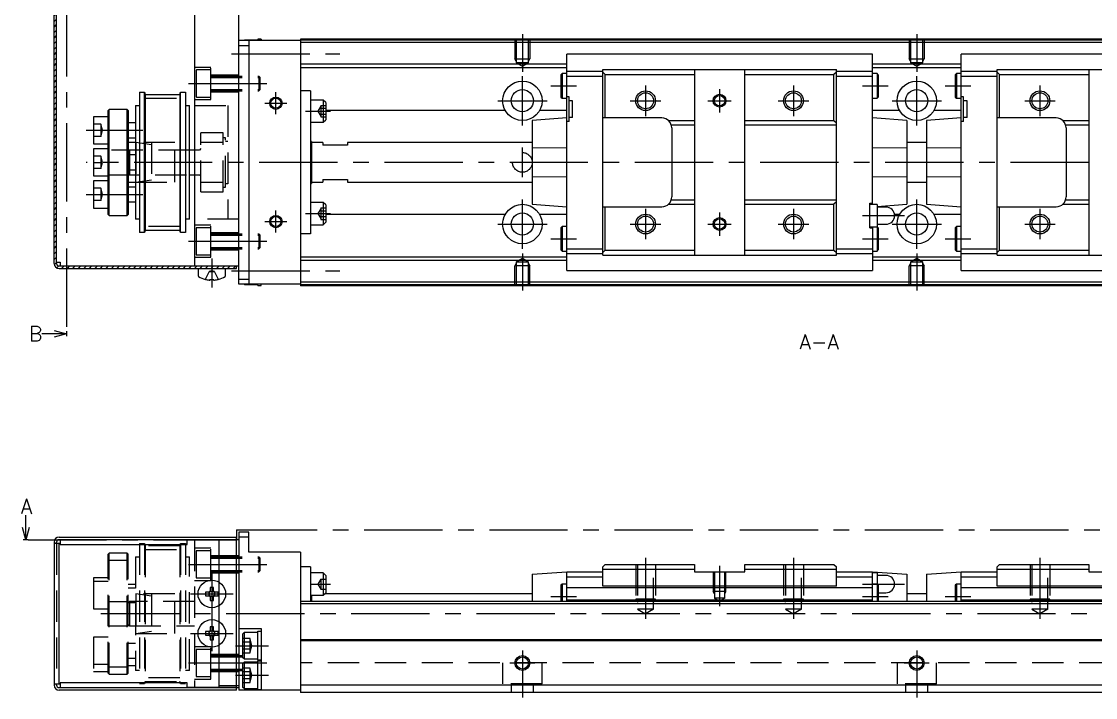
# Model space of a CAD drawing. Extents: x -2 to 518, y -8 to 266.
# Drawn here: x 186.9 to 404.8, y 9 to 146.1 of the extents above; entities that cross this region are included whole.
import ezdxf

# ---------------------------------------------------------------- set-up
doc = ezdxf.new("R2010")
doc.units = 0
doc.header["$LTSCALE"] = 0.5
doc.linetypes.add('CENTER', pattern=[50.8, 31.75, -6.35, 6.35, -6.35])
doc.linetypes.add('DASHED', pattern=[19.05, 12.7, -6.35])
doc.layers.get('0').update_dxf_attribs({"linetype": 'CONTINUOUS'})
for name, color, linetype in [('MSM_CENTER', 1, 'CENTER'), ('MSM_CONTINUOUS', 7, 'CONTINUOUS'), ('MSM_DASHED', 4, 'DASHED'), ('MSM_NARROW', 5, 'CONTINUOUS'), ('MSM_PART_NUMBER', 7, 'CONTINUOUS')]:
    doc.layers.add(name, color=color, linetype=linetype)
doc.styles.get("Standard").update_dxf_attribs({"font": 'txt.shx', "height": 3, "bigfont": 'bigfont.shx'})

# ---------------------------------------------------------------- blocks, each defined once
blk = doc.blocks.new('*X69')
at = {"color": 0}
for p, q in [((193.55, 217.92), (194.64, 219)), ((195.26, 218.5), (195.76, 219)), ((196.38, 218.5), (196.88, 219)), ((197.51, 218.5), (198.01, 219)), ((198.63, 218.5), (199.13, 219)), ((199.75, 218.5), (200.25, 219)), ((200.87, 218.5), (201.37, 219)), ((202, 218.5), (202.5, 219)), ((203.12, 218.5), (203.62, 219)), ((204.24, 218.5), (204.74, 219)), ((205.36, 218.5), (205.86, 219)), ((206.49, 218.5), (206.99, 219)), ((207.61, 218.5), (208.11, 219)), ((208.73, 218.5), (209.23, 219)), ((209.85, 218.5), (210.35, 219)), ((210.98, 218.5), (211.48, 219)), ((212.1, 218.5), (212.6, 219)), ((213.22, 218.5), (213.72, 219)), ((214.34, 218.5), (214.84, 219)), ((215.47, 218.5), (215.97, 219)), ((216.59, 218.5), (217.09, 219)), ((217.71, 218.5), (218.21, 219)), ((218.83, 218.5), (219.33, 219)), ((219.96, 218.5), (220.46, 219)), ((221.08, 218.5), (221.58, 219)), ((222.2, 218.5), (222.7, 219)), ((223.32, 218.5), (223.82, 219)), ((224.45, 218.5), (224.95, 219)), ((225.57, 218.5), (226.07, 219)), ((226.69, 218.5), (227.19, 219)), ((227.81, 218.5), (228.31, 219)), ((228.94, 218.5), (229.05, 218.62)), ((229.05, 218.62), (229.44, 219)), ((230.06, 218.5), (230.55, 219)), ((193.55, 216.79), (194.05, 217.29)), ((193.55, 215.67), (194.05, 216.17)), ((193.55, 214.55), (194.05, 215.05)), ((193.55, 213.43), (194.05, 213.93)), ((193.55, 212.3), (194.05, 212.8)), ((193.55, 211.18), (194.05, 211.68)), ((193.55, 210.06), (194.05, 210.56)), ((193.55, 208.94), (194.05, 209.44)), ((193.55, 207.81), (194.05, 208.31)), ((193.55, 206.69), (194.05, 207.19)), ((193.55, 205.57), (194.05, 206.07)), ((193.55, 204.45), (194.05, 204.95)), ((193.55, 203.32), (194.05, 203.82)), ((193.55, 202.2), (194.05, 202.7)), ((193.55, 201.08), (194.05, 201.58)), ((193.55, 199.96), (194.05, 200.46)), ((193.55, 198.83), (194.05, 199.33)), ((193.55, 197.71), (194.05, 198.21)), ((193.55, 196.59), (194.05, 197.09)), ((193.55, 195.47), (194.05, 195.97)), ((193.55, 194.34), (194.05, 194.84)), ((193.55, 193.22), (194.05, 193.72)), ((193.55, 192.1), (194.05, 192.6)), ((193.55, 190.98), (194.05, 191.48)), ((193.55, 189.85), (194.05, 190.35)), ((193.55, 188.73), (194.05, 189.23)), ((193.55, 187.61), (194.05, 188.11)), ((193.55, 186.49), (194.05, 186.99)), ((193.55, 185.36), (194.05, 185.86)), ((193.55, 184.24), (194.05, 184.74)), ((193.55, 183.12), (194.05, 183.62)), ((193.55, 182), (194.05, 182.5)), ((193.55, 180.87), (194.05, 181.37)), ((193.55, 179.75), (194.05, 180.25)), ((193.55, 178.63), (194.05, 179.13)), ((193.55, 177.51), (194.05, 178.01)), ((193.55, 176.38), (194.05, 176.88)), ((193.55, 175.26), (194.05, 175.76)), ((193.55, 174.14), (194.05, 174.64)), ((193.55, 173.02), (194.05, 173.52)), ((193.55, 171.89), (194.05, 172.39)), ((193.55, 170.77), (194.05, 171.27)), ((193.55, 169.65), (194.05, 170.15)), ((193.55, 168.53), (194.05, 169.03)), ((193.55, 167.4), (194.05, 167.9)), ((193.55, 166.28), (194.05, 166.78)), ((193.55, 165.16), (194.05, 165.66)), ((193.55, 164.03), (194.05, 164.53)), ((193.55, 162.91), (194.05, 163.41)), ((193.55, 161.79), (194.05, 162.29)), ((193.55, 160.67), (194.05, 161.17)), ((193.55, 159.54), (194.05, 160.04)), ((193.55, 158.42), (194.05, 158.92)), ((193.55, 157.3), (194.05, 157.8)), ((193.55, 156.18), (194.05, 156.68)), ((193.55, 155.05), (194.05, 155.55)), ((193.55, 153.93), (194.05, 154.43)), ((193.55, 152.81), (194.05, 153.31)), ((193.55, 151.69), (194.05, 152.19)), ((193.55, 150.56), (194.05, 151.06)), ((193.55, 149.44), (194.05, 149.94)), ((193.55, 148.32), (194.05, 148.82)), ((193.55, 147.2), (194.05, 147.7)), ((193.55, 146.07), (194.05, 146.57)), ((193.55, 144.95), (194.05, 145.45)), ((193.55, 143.83), (194.05, 144.33)), ((193.55, 142.71), (194.05, 143.21)), ((193.55, 141.58), (194.05, 142.08)), ((193.55, 140.46), (194.05, 140.96)), ((193.55, 139.34), (194.05, 139.84)), ((193.55, 138.22), (194.05, 138.72)), ((193.55, 137.09), (194.05, 137.59)), ((193.55, 135.97), (194.05, 136.47)), ((193.55, 134.85), (194.05, 135.35)), ((193.55, 133.73), (194.05, 134.23)), ((193.55, 132.6), (194.05, 133.1)), ((193.55, 131.48), (194.05, 131.98)), ((193.55, 130.36), (194.05, 130.86)), ((193.55, 129.24), (194.05, 129.74)), ((193.55, 128.11), (194.05, 128.61)), ((193.55, 126.99), (194.05, 127.49)), ((193.55, 125.87), (194.05, 126.37)), ((193.55, 124.75), (194.05, 125.25)), ((193.55, 123.62), (194.05, 124.12)), ((193.55, 122.5), (194.05, 123)), ((193.55, 121.38), (194.05, 121.88)), ((193.55, 120.26), (194.05, 120.76)), ((193.55, 119.13), (194.05, 119.63)), ((193.55, 118.01), (194.05, 118.51)), ((193.55, 116.89), (194.05, 117.39)), ((193.55, 115.77), (194.05, 116.27)), ((193.55, 114.64), (194.05, 115.14)), ((193.55, 113.52), (194.05, 114.02)), ((193.55, 112.4), (194.05, 112.9)), ((193.55, 111.28), (194.05, 111.78)), ((193.55, 110.15), (194.05, 110.65)), ((193.55, 109.03), (194.05, 109.53)), ((193.55, 107.91), (194.05, 108.41)), ((193.55, 106.79), (194.05, 107.29)), ((193.55, 105.66), (194.05, 106.16)), ((193.55, 104.54), (194.05, 105.04)), ((193.55, 103.42), (194.05, 103.92)), ((193.55, 102.3), (194.05, 102.8)), ((193.55, 101.17), (194.05, 101.67)), ((193.55, 100.05), (194.05, 100.55)), ((193.55, 98.93), (194.05, 99.43)), ((193.55, 97.81), (194.05, 98.31)), ((193.59, 96.72), (194.05, 97.18)), ((194.1, 96.11), (194.5, 96.5)), ((195.12, 96), (195.62, 96.5)), ((196.24, 96), (196.74, 96.5)), ((197.36, 96), (197.86, 96.5)), ((198.48, 96), (198.98, 96.5)), ((199.61, 96), (200.11, 96.5)), ((200.73, 96), (201.23, 96.5)), ((201.85, 96), (202.35, 96.5)), ((202.97, 96), (203.47, 96.5)), ((204.1, 96), (204.6, 96.5)), ((205.22, 96), (205.72, 96.5)), ((206.34, 96), (206.84, 96.5)), ((207.46, 96), (207.96, 96.5)), ((208.59, 96), (209.09, 96.5)), ((209.71, 96), (210.21, 96.5)), ((210.83, 96), (211.33, 96.5)), ((211.95, 96), (212.45, 96.5)), ((213.08, 96), (213.58, 96.5)), ((214.2, 96), (214.7, 96.5)), ((215.32, 96), (215.82, 96.5)), ((216.44, 96), (216.94, 96.5)), ((217.57, 96), (218.07, 96.5)), ((218.69, 96), (219.19, 96.5)), ((219.81, 96), (220.31, 96.5)), ((220.93, 96), (221.43, 96.5)), ((222.06, 96), (222.56, 96.5)), ((223.18, 96), (223.68, 96.5)), ((224.3, 96), (224.8, 96.5)), ((225.42, 96), (225.55, 96.13)), ((225.55, 96.13), (225.92, 96.5)), ((226.55, 96), (227.05, 96.5)), ((227.67, 96), (228.17, 96.5)), ((228.79, 96), (229.29, 96.5)), ((229.91, 96), (230.41, 96.5))]:
    blk.add_line(p, q, dxfattribs=at)

msp = doc.modelspace()

# ---------------------------------------------------------------- linework, layer by layer
at = {"layer": 'MSM_CENTER'}
for p, q in [((196.05, 227.02), (196.05, 83.26)), ((288.55, 143.5), (288.55, 135.87)), ((368.55, 143.5), (368.55, 135.87)), ((229.55, 139.5), (251.55, 139.5)), ((220.85, 133.5), (236.85, 133.5)), ((288.55, 125), (288.55, 135)), ((294.35, 133), (299.55, 133)), ((313.55, 133.1), (313.55, 126.9)), ((343.55, 133.1), (343.55, 126.9)), ((357.55, 133), (362.75, 133)), ((368.55, 125), (368.55, 135)), ((374.35, 133), (379.55, 133)), ((393.55, 133.1), (393.55, 126.9)), ((238.55, 127.25), (238.55, 131.75)), ((328.55, 132.37), (328.55, 127.64)), ((236.3, 129.5), (240.8, 129.5)), ((283.55, 130), (293.55, 130)), ((310.45, 130), (316.65, 130)), ((326.19, 130), (330.92, 130)), ((340.45, 130), (346.65, 130)), ((363.55, 130), (373.55, 130)), ((390.45, 130), (396.65, 130)), ((244.55, 127.89), (249.65, 127.89)), ((200.05, 124), (211.55, 124)), ((288.55, 114.5), (288.55, 120.5)), ((505.05, 117.5), (200.05, 117.5)), ((200.05, 111), (211.55, 111)), ((288.55, 100), (288.55, 110)), ((368.55, 100), (368.55, 110)), ((238.55, 103.25), (238.55, 107.75)), ((244.55, 107.11), (249.65, 107.11)), ((313.55, 108.1), (313.55, 101.9)), ((328.55, 107.37), (328.55, 102.64)), ((343.55, 108.1), (343.55, 101.9)), ((393.55, 108.1), (393.55, 101.9)), ((236.3, 105.5), (240.8, 105.5)), ((283.55, 105), (293.55, 105)), ((310.45, 105), (316.65, 105)), ((326.19, 105), (330.92, 105)), ((340.45, 105), (346.65, 105)), ((357.55, 106.7), (366.05, 106.7)), ((363.55, 105), (373.55, 105)), ((390.45, 105), (396.65, 105)), ((220.85, 101.5), (236.85, 101.5)), ((294.35, 102), (299.55, 102)), ((357.55, 102), (362.75, 102)), ((374.35, 102), (379.55, 102)), ((288.55, 99.01), (288.55, 91.5)), ((368.55, 99.01), (368.55, 91.5)), ((225.55, 98), (225.55, 92.15)), ((229.55, 95.5), (251.55, 95.5)), ((230.55, 42.5), (230.55, 41.5)), ((231.05, 43), (516.05, 43)), ((188.31, 41), (230.05, 41)), ((313.55, 37.35), (313.55, 24.96)), ((343.55, 37.35), (343.55, 24.96)), ((393.55, 37.35), (393.55, 24.96)), ((220.85, 36), (236.85, 36)), ((328.55, 35.7), (328.55, 27.54)), ((225.55, 34.3), (225.55, 17.7)), ((245.55, 32), (249.65, 32)), ((357.55, 32), (366.05, 32)), ((221.25, 30), (229.85, 30)), ((294.35, 29.5), (299.55, 29.5)), ((357.55, 29.5), (362.75, 29.5)), ((374.35, 29.5), (379.55, 29.5)), ((203.05, 26), (505.05, 26)), ((221.25, 22), (229.85, 22)), ((230.35, 19.5), (237.05, 19.5)), ((288.55, 18.5), (288.55, 9)), ((368.55, 18.5), (368.55, 9)), ((220.85, 16), (236.85, 16)), ((286.02, 16), (291.09, 16)), ((366.02, 16), (371.09, 16)), ((230.35, 13.5), (237.05, 13.5))]:
    msp.add_line(p, q, dxfattribs=at)
at = {"layer": 'MSM_CONTINUOUS'}
for p, q in [((193.55, 97), (193.55, 218)), ((194.05, 97), (194.05, 218)), ((222.05, 218.5), (222.05, 96.5)), ((231.05, 92.8), (231.05, 154.5)), ((243.55, 142.2), (231.05, 142.2)), ((232.16, 142.25), (232.11, 142.2)), ((234.85, 142.25), (232.16, 142.25)), ((232.16, 142.25), (232.16, 142.2)), ((233.05, 142.2), (233.05, 92.8)), ((235.55, 142.45), (234.85, 142.45)), ((234.85, 142.45), (234.85, 142.2)), ((235.55, 142.45), (235.55, 142.2)), ((243.55, 142.5), (243.55, 92.5)), ((493.55, 142.5), (243.55, 142.5)), ((493.55, 142.3), (243.55, 142.3)), ((493.55, 141.8), (243.55, 141.8)), ((231.05, 141.2), (233.05, 141.2)), ((359.55, 139.45), (297.55, 139.45)), ((297.55, 95.55), (297.55, 139.45)), ((359.55, 108.95), (359.55, 139.45)), ((439.55, 139.45), (377.55, 139.45)), ((377.55, 95.55), (377.55, 139.45)), ((297.55, 137.4), (243.55, 137.4)), ((377.55, 137.4), (359.55, 137.4)), ((297.55, 136.7), (243.55, 136.7)), ((296.6, 135.5), (296.35, 135.25)), ((296.35, 135.25), (296.35, 130.75)), ((297.55, 135.5), (296.6, 135.5)), ((296.6, 135.5), (296.6, 130.5)), ((297.55, 136), (304.85, 136)), ((304.85, 136.3), (352.25, 136.3)), ((304.85, 98.7), (304.85, 136.3)), ((305.35, 135.3), (304.85, 135.8)), ((305.35, 135.3), (323.45, 135.3)), ((305.35, 126.5), (305.35, 135.3)), ((323.45, 136.3), (323.45, 98.7)), ((333.65, 98.7), (333.65, 136.3)), ((333.65, 135.3), (351.75, 135.3)), ((352.25, 135.8), (351.75, 135.3)), ((351.75, 126), (351.75, 135.3)), ((352.25, 98.7), (352.25, 136.3)), ((352.25, 136), (359.55, 136)), ((377.55, 136.7), (359.55, 136.7)), ((360.5, 135.5), (359.55, 135.5)), ((360.5, 135.5), (360.5, 130.5)), ((360.75, 135.25), (360.5, 135.5)), ((360.75, 135.25), (360.75, 130.75)), ((376.6, 135.5), (376.35, 135.25)), ((376.35, 135.25), (376.35, 130.75)), ((377.55, 135.5), (376.6, 135.5)), ((376.6, 135.5), (376.6, 130.5)), ((377.55, 136), (384.85, 136)), ((384.85, 136.3), (432.25, 136.3)), ((384.85, 98.7), (384.85, 136.3)), ((385.35, 135.3), (384.85, 135.8)), ((385.35, 135.3), (403.45, 135.3)), ((385.35, 126.5), (385.35, 135.3)), ((403.45, 136.3), (403.45, 98.7)), ((297.55, 135), (304.85, 135)), ((352.25, 135), (359.55, 135)), ((377.55, 135), (384.85, 135)), ((210.88, 131.75), (211.92, 131.75)), ((210.88, 131.75), (210.88, 103.25)), ((211.92, 131.75), (212.05, 131.25)), ((211.92, 103.25), (211.92, 131.75)), ((212.05, 131.25), (212.05, 103.75)), ((219.05, 131.23), (212.05, 131.23)), ((219.05, 131.25), (219.19, 131.75)), ((219.05, 131.25), (219.05, 103.75)), ((219.19, 131.75), (220.22, 131.75)), ((219.19, 103.25), (219.19, 131.75)), ((220.22, 131.75), (220.22, 103.25)), ((245.55, 132), (243.55, 132)), ((245.55, 132), (245.55, 103)), ((296.35, 130.75), (296.6, 130.5)), ((298.05, 130.8), (297.55, 130.8)), ((298.05, 125.8), (298.05, 130.8)), ((360.5, 130.5), (360.75, 130.75)), ((376.35, 130.75), (376.6, 130.5)), ((378.05, 130.8), (377.55, 130.8)), ((378.05, 125.8), (378.05, 130.8)), ((210.05, 129), (210.88, 129)), ((210.05, 129), (210.05, 106)), ((220.22, 129), (221.05, 129)), ((221.05, 106), (221.05, 129)), ((248.15, 130.14), (245.55, 130.14)), ((248.15, 130.14), (248.15, 125.64)), ((248.65, 129.64), (248.15, 130.14)), ((248.65, 129.64), (248.65, 126.14)), ((296.6, 130.5), (297.55, 130.5)), ((298.75, 130), (298.05, 130)), ((298.75, 126.6), (298.75, 130)), ((359.55, 130.5), (360.5, 130.5)), ((376.6, 130.5), (377.55, 130.5)), ((378.75, 130), (378.05, 130)), ((378.75, 126.6), (378.75, 130)), ((204.55, 126.75), (201.55, 126.75)), ((201.55, 126.75), (201.55, 121.25)), ((204.75, 128.25), (204.55, 128.05)), ((204.55, 106.95), (204.55, 128.05)), ((208.35, 128.25), (204.75, 128.25)), ((204.75, 106.75), (204.75, 128.25)), ((208.55, 128.05), (208.35, 128.25)), ((208.35, 106.75), (208.35, 128.25)), ((208.55, 128.05), (208.55, 106.95)), ((285.07, 128.04), (248.65, 128.04)), ((297.55, 126.5), (290.55, 126)), ((297.55, 128.04), (292.04, 128.04)), ((298.75, 126.6), (298.05, 126.6)), ((316.85, 126.5), (304.85, 126.5)), ((365.07, 128.04), (359.55, 128.04)), ((366.55, 126), (359.55, 126.5)), ((377.55, 126.5), (370.55, 126)), ((377.55, 128.04), (372.04, 128.04)), ((378.75, 126.6), (378.05, 126.6)), ((396.85, 126.5), (384.85, 126.5)), ((210.05, 125.5), (208.55, 125.5)), ((245.55, 125.64), (248.15, 125.64)), ((248.15, 125.64), (248.65, 126.14)), ((290.55, 126), (290.55, 109)), ((298.05, 125.8), (297.55, 125.8)), ((318.18, 126), (323.45, 126)), ((318.76, 125.1), (323.45, 125.1)), ((318.85, 124.5), (318.85, 110.5)), ((333.65, 126), (351.75, 126)), ((333.65, 125.1), (352.25, 125.1)), ((351.75, 126), (352.25, 125.5)), ((366.55, 126), (366.55, 109)), ((370.55, 126), (370.55, 109)), ((378.05, 125.8), (377.55, 125.8)), ((398.18, 126), (403.45, 126)), ((398.76, 125.1), (403.45, 125.1)), ((398.85, 124.5), (398.85, 110.5)), ((208.55, 122.5), (210.05, 122.5)), ((201.55, 121.25), (204.55, 121.25)), ((204.55, 120.25), (201.55, 120.25)), ((201.55, 120.25), (201.55, 114.75)), ((210.05, 121.5), (208.55, 121.5)), ((222.05, 120), (221.05, 120)), ((245.75, 121.75), (245.55, 121.75)), ((245.75, 121.75), (245.75, 113.25)), ((248.05, 121.5), (245.75, 121.5)), ((248.05, 121.5), (248.05, 121)), ((253.05, 121), (248.05, 121)), ((253.05, 121.5), (253.05, 121)), ((290.55, 121.5), (253.05, 121.5)), ((297.55, 120.46), (290.55, 120.37)), ((366.55, 120.37), (359.55, 120.46)), ((370.55, 121.5), (366.55, 121.5)), ((377.55, 120.46), (370.55, 120.37)), ((201.55, 114.75), (204.55, 114.75)), ((204.55, 113.75), (201.55, 113.75)), ((201.55, 113.75), (201.55, 108.25)), ((208.55, 113.5), (210.05, 113.5)), ((221.05, 115), (222.05, 115)), ((245.75, 113.5), (248.05, 113.5)), ((248.05, 114), (253.05, 114)), ((248.05, 114), (248.05, 113.5)), ((253.05, 114), (253.05, 113.5)), ((253.05, 113.5), (290.55, 113.5)), ((290.55, 114.63), (297.55, 114.54)), ((359.55, 114.54), (366.55, 114.63)), ((366.55, 113.5), (370.55, 113.5)), ((370.55, 114.63), (377.55, 114.54)), ((210.05, 112.5), (208.55, 112.5)), ((245.55, 113.25), (245.75, 113.25)), ((208.55, 109.5), (210.05, 109.5)), ((248.15, 109.36), (245.55, 109.36)), ((248.15, 109.36), (248.15, 104.86)), ((248.65, 108.86), (248.15, 109.36)), ((290.55, 109), (297.55, 108.5)), ((318.18, 109), (323.45, 109)), ((318.76, 109.9), (323.45, 109.9)), ((333.65, 109.9), (352.25, 109.9)), ((333.65, 109), (351.75, 109)), ((352.25, 109.5), (351.75, 109)), ((351.75, 99.7), (351.75, 109)), ((359.05, 109.2), (359.55, 109.2)), ((359.05, 104.2), (359.05, 109.2)), ((360.55, 108.95), (359.05, 108.95)), ((360.55, 108.57), (366.55, 109)), ((360.55, 108.95), (360.55, 104.45)), ((370.55, 109), (377.55, 108.5)), ((398.18, 109), (403.45, 109)), ((398.76, 109.9), (403.45, 109.9)), ((201.55, 108.25), (204.55, 108.25)), ((204.55, 106.95), (204.75, 106.75)), ((208.35, 106.75), (208.55, 106.95)), ((248.65, 108.86), (248.65, 105.36)), ((285.07, 106.96), (248.65, 106.96)), ((297.55, 106.96), (292.04, 106.96)), ((304.85, 108.5), (316.85, 108.5)), ((305.35, 99.7), (305.35, 108.5)), ((362.3, 108.45), (360.55, 108.45)), ((365.07, 106.96), (364.03, 106.96)), ((377.55, 106.96), (372.04, 106.96)), ((384.85, 108.5), (396.85, 108.5)), ((385.35, 99.7), (385.35, 108.5)), ((204.75, 106.75), (208.35, 106.75)), ((210.88, 106), (210.05, 106)), ((221.05, 106), (220.22, 106)), ((245.55, 104.86), (248.15, 104.86)), ((248.15, 104.86), (248.65, 105.36)), ((360.55, 104.95), (362.3, 104.95)), ((211.92, 103.25), (210.88, 103.25)), ((212.05, 103.75), (211.92, 103.25)), ((212.05, 103.77), (219.05, 103.77)), ((219.19, 103.25), (219.05, 103.75)), ((220.22, 103.25), (219.19, 103.25)), ((245.55, 103), (243.55, 103)), ((296.6, 104.5), (296.35, 104.25)), ((296.35, 104.25), (296.35, 99.75)), ((296.6, 104.5), (296.6, 99.5)), ((297.55, 104.5), (296.6, 104.5)), ((359.05, 104.45), (360.55, 104.45)), ((359.05, 104.2), (359.55, 104.2)), ((359.55, 104.45), (359.55, 95.55)), ((360.5, 104.45), (360.5, 99.5)), ((360.75, 104.25), (360.55, 104.45)), ((360.75, 104.25), (360.75, 99.75)), ((376.6, 104.5), (376.35, 104.25)), ((376.35, 104.25), (376.35, 99.75)), ((376.6, 104.5), (376.6, 99.5)), ((377.55, 104.5), (376.6, 104.5)), ((297.55, 98.3), (243.55, 98.3)), ((296.35, 99.75), (296.6, 99.5)), ((296.6, 99.5), (297.55, 99.5)), ((297.55, 100), (304.85, 100)), ((297.55, 99), (304.85, 99)), ((304.85, 99.2), (305.35, 99.7)), ((304.85, 98.7), (352.25, 98.7)), ((305.35, 99.7), (323.45, 99.7)), ((333.65, 99.7), (351.75, 99.7)), ((351.75, 99.7), (352.25, 99.2)), ((352.25, 100), (359.55, 100)), ((352.25, 99), (359.55, 99)), ((359.55, 99.5), (360.5, 99.5)), ((377.55, 98.3), (359.55, 98.3)), ((360.5, 99.5), (360.75, 99.75)), ((376.35, 99.75), (376.6, 99.5)), ((376.6, 99.5), (377.55, 99.5)), ((377.55, 100), (384.85, 100)), ((377.55, 99), (384.85, 99)), ((384.85, 99.2), (385.35, 99.7)), ((384.85, 98.7), (432.25, 98.7)), ((385.35, 99.7), (403.45, 99.7)), ((194.05, 97.25), (194.8, 97.25)), ((194.55, 96.5), (231.05, 96.5)), ((194.55, 96), (230.55, 96)), ((194.8, 97.25), (194.8, 96.5)), ((222.75, 96), (222.75, 94.6)), ((228.35, 94.6), (228.35, 96)), ((230.55, 96), (230.55, 96.5)), ((297.55, 97.6), (243.55, 97.6)), ((377.55, 97.6), (359.55, 97.6)), ((225.18, 93.65), (225.18, 93.79)), ((225.92, 93.65), (225.92, 93.79)), ((231.05, 93.8), (233.05, 93.8)), ((297.55, 95.55), (359.55, 95.55)), ((377.55, 95.55), (439.55, 95.55)), ((224.99, 93.65), (225.18, 93.65)), ((225.92, 93.65), (226.12, 93.65)), ((243.55, 92.8), (231.05, 92.8)), ((232.11, 92.8), (232.16, 92.75)), ((232.16, 92.8), (232.16, 92.75)), ((232.16, 92.75), (234.85, 92.75)), ((234.85, 92.55), (234.85, 92.8)), ((234.85, 92.55), (235.55, 92.55)), ((235.55, 92.55), (235.55, 92.8)), ((493.55, 93.2), (243.55, 93.2)), ((493.55, 92.7), (243.55, 92.7)), ((493.55, 92.5), (243.55, 92.5)), ((193.55, 83.43), (196.05, 82.76)), ((196.05, 83.26), (196.05, 82.26)), ((196.05, 82.76), (191.05, 82.76)), ((196.05, 82.76), (193.55, 82.09)), ((187.81, 41), (187.81, 46)), ((187.81, 41), (187.14, 43.5)), ((188.48, 43.5), (187.81, 41)), ((194.55, 41.5), (230.55, 41.5)), ((230.55, 43), (231.05, 43)), ((230.55, 43), (230.55, 42.5)), ((230.55, 41.5), (230.55, 41)), ((230.55, 41), (230.55, 41.5)), ((231.05, 42.5), (231.05, 10.5)), ((233.05, 42.5), (231.05, 42.5)), ((233.05, 41.5), (231.05, 41.5)), ((233.05, 38.5), (233.05, 42.5)), ((188.31, 41), (187.31, 41)), ((193.55, 40.5), (193.55, 11.5)), ((194.8, 40.25), (193.55, 40.25)), ((194.05, 40.25), (194.05, 40.5)), ((231.05, 41), (194.55, 41)), ((194.55, 11.75), (194.55, 40.25)), ((194.8, 41), (194.8, 40)), ((220.55, 41), (194.8, 41)), ((194.8, 40), (220.55, 40)), ((220.55, 40), (220.55, 41)), ((230.55, 40.93), (220.55, 40.93)), ((227.05, 11), (227.05, 41)), ((230.05, 41), (230.55, 41)), ((230.55, 11.07), (230.55, 40.93)), ((243.55, 38.5), (233.05, 38.5)), ((243.55, 38.5), (243.55, 10)), ((245.55, 35.5), (243.55, 35.5)), ((245.55, 35.5), (245.55, 28.5)), ((304.85, 35.5), (305.35, 36)), ((304.85, 31.59), (304.85, 35.5)), ((304.85, 35), (323.45, 35)), ((305.35, 36), (323.45, 36)), ((323.45, 36), (323.45, 34.5)), ((333.65, 34.5), (333.65, 36)), ((333.65, 36), (351.75, 36)), ((333.65, 35), (352.25, 35)), ((351.75, 36), (352.25, 35.5)), ((352.25, 31.59), (352.25, 35.5)), ((384.85, 35.5), (385.35, 36)), ((384.85, 31.59), (384.85, 35.5)), ((384.85, 35), (403.45, 35)), ((385.35, 36), (403.45, 36)), ((403.45, 36), (403.45, 34.5)), ((248.15, 34.25), (245.55, 34.25)), ((248.65, 33.75), (248.15, 34.25)), ((248.15, 34.25), (248.15, 29.75)), ((248.65, 33.75), (248.65, 30.25)), ((290.55, 34), (297.55, 34.5)), ((290.55, 34), (290.55, 28.5)), ((297.55, 28.5), (297.55, 34.5)), ((297.55, 34.5), (304.85, 34.5)), ((297.55, 33.5), (304.85, 33.5)), ((323.45, 34.5), (333.65, 34.5)), ((352.25, 34.5), (359.55, 34.5)), ((352.25, 33.5), (359.55, 33.5)), ((359.55, 34.5), (366.55, 34)), ((359.55, 28.5), (359.55, 34.5)), ((360.55, 34.25), (359.55, 34.25)), ((360.55, 34.25), (360.55, 31.95)), ((362.3, 33.75), (360.55, 33.75)), ((366.55, 34), (366.55, 28.5)), ((370.55, 34), (377.55, 34.5)), ((370.55, 34), (370.55, 28.5)), ((377.55, 28.5), (377.55, 34.5)), ((377.55, 34.5), (384.85, 34.5)), ((377.55, 33.5), (384.85, 33.5)), ((403.45, 34.5), (413.65, 34.5)), ((225.18, 31.31), (225.18, 30.42)), ((225.38, 30.53), (225.18, 30.53)), ((225.92, 30.53), (225.73, 30.53)), ((225.92, 30.42), (225.92, 31.31)), ((296.6, 32), (296.35, 31.75)), ((296.35, 31.75), (296.35, 28.5)), ((297.55, 32), (296.6, 32)), ((296.6, 32), (296.6, 28.5)), ((297.55, 31.3), (359.55, 31.3)), ((352.25, 31.59), (304.85, 31.59)), ((360.5, 32), (359.55, 32)), ((360.75, 31.75), (360.5, 32)), ((360.5, 32), (360.5, 28.5)), ((360.75, 31.75), (360.75, 28.5)), ((376.6, 32), (376.35, 31.75)), ((376.35, 31.75), (376.35, 28.5)), ((377.55, 32), (376.6, 32)), ((376.6, 32), (376.6, 28.5)), ((377.55, 31.3), (439.55, 31.3)), ((432.25, 31.59), (384.85, 31.59)), ((225.14, 30.37), (224.25, 30.37)), ((224.25, 29.63), (225.14, 29.63)), ((225.03, 30.37), (225.03, 30.18)), ((225.03, 29.82), (225.03, 29.63)), ((225.18, 29.58), (225.18, 28.69)), ((225.73, 29.47), (225.92, 29.47)), ((225.92, 28.69), (225.92, 29.58)), ((226.86, 30.37), (225.97, 30.37)), ((225.97, 29.63), (226.86, 29.63)), ((226.08, 30.18), (226.08, 30.37)), ((226.08, 29.63), (226.08, 29.82)), ((493.55, 28.5), (243.55, 28.5)), ((245.55, 29.75), (248.15, 29.75)), ((245.75, 29.75), (245.75, 28.5)), ((248.15, 29.75), (248.65, 30.25)), ((290.55, 30), (248.4, 30)), ((297.55, 28.8), (359.55, 28.8)), ((360.75, 30.25), (362.3, 30.25)), ((370.55, 30), (366.55, 30)), ((377.55, 28.8), (439.55, 28.8)), ((493.55, 28), (243.55, 28)), ((225.14, 22.37), (224.25, 22.37)), ((225.03, 22.37), (225.03, 22.18)), ((225.03, 21.82), (225.03, 21.63)), ((225.18, 23.31), (225.18, 22.42)), ((225.38, 22.53), (225.18, 22.53)), ((225.92, 22.53), (225.73, 22.53)), ((225.92, 22.42), (225.92, 23.31)), ((226.86, 22.37), (225.97, 22.37)), ((226.08, 22.18), (226.08, 22.37)), ((226.08, 21.63), (226.08, 21.82)), ((231.05, 23), (235.55, 23)), ((231.85, 21.94), (232.16, 22.25)), ((231.85, 17.06), (231.85, 21.94)), ((232.16, 22.25), (234.85, 22.25)), ((232.16, 16.75), (232.16, 22.25)), ((234.85, 22.45), (235.55, 22.45)), ((234.85, 16.55), (234.85, 22.45)), ((235.55, 23), (235.55, 10.5)), ((224.25, 21.63), (225.14, 21.63)), ((225.18, 21.58), (225.18, 20.69)), ((225.73, 21.47), (225.92, 21.47)), ((225.92, 20.69), (225.92, 21.58)), ((225.97, 21.63), (226.86, 21.63)), ((493.55, 20.7), (243.55, 20.7)), ((493.55, 20.5), (243.55, 20.5)), ((232.16, 16.75), (231.85, 17.06)), ((231.85, 15.94), (232.16, 16.25)), ((231.85, 11.06), (231.85, 15.94)), ((234.85, 16.75), (232.16, 16.75)), ((232.16, 16.25), (234.85, 16.25)), ((232.16, 10.75), (232.16, 16.25)), ((235.55, 16.55), (234.85, 16.55)), ((234.85, 16.45), (235.55, 16.45)), ((234.85, 10.55), (234.85, 16.45)), ((193.55, 11.75), (194.8, 11.75)), ((194.05, 11.5), (194.05, 11.75)), ((194.55, 11), (231.05, 11)), ((220.55, 12), (194.8, 12)), ((194.8, 12), (194.8, 11)), ((194.8, 11), (220.55, 11)), ((220.55, 11), (220.55, 12)), ((220.55, 11.07), (230.55, 11.07)), ((231.05, 11.34), (227.05, 11.34)), ((230.55, 10.5), (230.55, 11)), ((232.16, 10.75), (231.85, 11.06)), ((493.55, 11.5), (243.55, 11.5)), ((230.55, 10.5), (194.55, 10.5)), ((243.55, 10.5), (231.05, 10.5)), ((234.85, 10.75), (232.16, 10.75)), ((235.55, 10.55), (234.85, 10.55)), ((493.55, 10), (243.55, 10))]:
    msp.add_line(p, q, dxfattribs=at)
for centre, radius in [((288.55, 130), 4), ((368.55, 130), 4), ((288.55, 130), 2.25), ((313.55, 130), 1.62), ((328.55, 130), 1.06), ((343.55, 130), 1.62), ((368.55, 130), 2.25), ((393.55, 130), 1.62), ((238.55, 129.5), 1.01), ((288.55, 105), 4), ((368.55, 105), 4), ((288.55, 105), 2.25), ((368.55, 105), 2.25), ((238.55, 105.5), 1.01), ((313.55, 105), 1.62), ((328.55, 105), 1.06), ((343.55, 105), 1.62), ((393.55, 105), 1.62), ((225.55, 30), 2.8), ((225.55, 30), 0.556), ((225.55, 22), 2.8), ((225.55, 22), 0.556), ((288.55, 16), 1.23), ((368.55, 16), 1.23)]:
    msp.add_circle(centre, radius, dxfattribs=at)
for centre, radius, start, end in [((316.85, 124.5), 2, 0, 90), ((396.85, 124.5), 2, 0, 90), ((316.85, 110.5), 2, 270, 0), ((396.85, 110.5), 2, 270, 0), ((362.3, 106.7), 1.75, 270, 90), ((194.55, 97), 1, 180, 270), ((194.55, 97), 0.5, 180, 270), ((223.02, 94.6), 0.27, 180, 237.664), ((225.55, 98.6), 5, 237.664, 254.7809), ((225.42, 93.2), 1.31, 153.2706, 153.8823), ((225.55, 98.6), 4.99, 254.8121, 263.4966), ((225.55, 99.25), 5.48, 266.1268, 273.8732), ((225.55, 98.6), 4.99, 276.5034, 285.1879), ((234.78, 97.73), 8.85, 206.466, 206.5565), ((225.55, 98.6), 5, 285.2193, 302.336), ((228.08, 94.6), 0.27, 302.336, 0), ((194.55, 40.5), 1, 90, 180), ((194.55, 40.5), 0.5, 90, 180), ((362.3, 32), 1.75, 270, 90), ((225.55, 30), 0.675, 123.2306, 146.7694), ((225.55, 20.34), 10.98, 88.0683, 91.9317), ((225.55, 30), 0.675, 33.2306, 56.7694), ((235.22, 30), 10.98, 178.0683, 181.9317), ((225.55, 30), 0.675, 213.2306, 236.7694), ((225.55, 39.66), 10.98, 268.0683, 271.9317), ((225.55, 30), 0.675, 303.2306, 326.7694), ((215.89, 30), 10.98, 358.0683, 1.9317), ((235.22, 22), 10.98, 178.0683, 181.9317), ((225.55, 22), 0.675, 123.2306, 146.7694), ((225.55, 12.34), 10.98, 88.0683, 91.9317), ((225.55, 22), 0.675, 33.2306, 56.7694), ((215.89, 22), 10.98, 358.0683, 1.9317), ((225.55, 22), 0.675, 213.2306, 236.7694), ((225.55, 31.66), 10.98, 268.0683, 271.9317), ((225.55, 22), 0.675, 303.2306, 326.7694), ((194.55, 11.5), 1, 180, 270), ((194.55, 11.5), 0.5, 180, 270)]:
    msp.add_arc(centre, radius, start, end, dxfattribs=at)
at = {"layer": 'MSM_DASHED'}
for p, q in [((287.05, 142.5), (287.05, 138.5)), ((287.32, 142.5), (287.32, 137.7)), ((289.78, 137.7), (289.78, 142.5)), ((290.05, 142.5), (290.05, 138.5)), ((367.05, 142.5), (367.05, 138.5)), ((367.32, 142.5), (367.32, 137.7)), ((369.78, 137.7), (369.78, 142.5)), ((370.05, 142.5), (370.05, 138.5)), ((287.05, 138.5), (290.05, 138.5)), ((287.32, 138.03), (287.05, 138.5)), ((287.32, 137.7), (288.55, 136.99)), ((289.78, 137.7), (287.32, 137.7)), ((288.55, 136.99), (289.78, 137.7)), ((289.78, 138.03), (290.05, 138.5)), ((367.05, 138.5), (370.05, 138.5)), ((367.32, 138.03), (367.05, 138.5)), ((367.32, 137.7), (368.55, 136.99)), ((369.78, 137.7), (367.32, 137.7)), ((368.55, 136.99), (369.78, 137.7)), ((369.78, 138.03), (370.05, 138.5)), ((225.35, 136.75), (222.05, 136.75)), ((222.35, 136.1), (222.35, 130.9)), ((225.35, 136.25), (222.5, 136.25)), ((225.35, 130.25), (225.35, 136.75)), ((231.05, 135.2), (225.35, 135.2)), ((225.35, 135), (235.08, 135)), ((225.35, 134.73), (235.35, 134.73)), ((235.35, 134.73), (235.08, 135)), ((235.08, 135), (235.08, 132)), ((235.35, 132.27), (235.35, 134.73)), ((222.5, 130.75), (225.35, 130.75)), ((225.35, 132.27), (235.35, 132.27)), ((225.35, 132), (235.08, 132)), ((225.35, 131.8), (231.05, 131.8)), ((235.08, 132), (235.35, 132.27)), ((212.05, 130.49), (219.05, 130.49)), ((222.05, 130.25), (225.35, 130.25)), ((222.05, 129), (231.05, 129)), ((228.8, 129), (228.8, 106)), ((247.65, 128.89), (247.08, 127.89)), ((247.65, 129.05), (248.65, 129.05)), ((247.65, 129.05), (247.65, 126.74)), ((247.08, 127.89), (247.65, 126.89)), ((247.65, 128.47), (248.65, 128.47)), ((247.65, 127.31), (248.65, 127.31)), ((247.65, 126.74), (248.65, 126.74)), ((203.05, 125.25), (201.55, 125.25)), ((203.05, 125.25), (203.05, 122.75)), ((203.39, 124), (203.05, 125.25)), ((201.55, 124), (203.05, 124)), ((203.05, 122.75), (201.55, 122.75)), ((203.05, 122.75), (203.39, 124)), ((223.35, 111.5), (223.35, 123.5)), ((227.85, 123.5), (223.35, 123.5)), ((227.85, 111.5), (227.85, 123.5)), ((228.35, 122.5), (227.85, 122.5)), ((228.35, 112.5), (228.35, 122.5)), ((221.05, 120), (204.55, 120)), ((208.85, 120), (208.35, 119.5)), ((208.85, 120), (208.85, 115)), ((218.05, 121.5), (210.05, 121.5)), ((213.3, 121.05), (210.13, 121.5)), ((210.13, 121.5), (210.13, 113.5)), ((213.3, 121.5), (213.3, 113.5)), ((218.05, 113.5), (218.05, 121.5)), ((223.05, 120), (222.05, 120)), ((223.35, 120.3), (223.05, 120)), ((223.35, 121.57), (227.85, 121.57)), ((228.8, 121.75), (228.35, 121.75)), ((203.05, 118.75), (201.55, 118.75)), ((203.05, 118.75), (203.05, 116.25)), ((203.39, 117.5), (203.05, 118.75)), ((208.35, 119.5), (208.35, 115.5)), ((210.05, 119), (208.55, 119)), ((201.55, 117.5), (203.05, 117.5)), ((203.05, 116.25), (201.55, 116.25)), ((203.05, 116.25), (203.39, 117.5)), ((208.35, 115.5), (208.85, 115)), ((208.55, 116), (210.05, 116)), ((204.55, 115), (221.05, 115)), ((210.05, 113.5), (218.05, 113.5)), ((210.13, 113.5), (213.3, 113.95)), ((222.05, 115), (223.05, 115)), ((223.05, 115), (223.35, 114.7)), ((227.85, 113.43), (223.35, 113.43)), ((203.05, 112.25), (201.55, 112.25)), ((203.05, 112.25), (203.05, 109.75)), ((203.39, 111), (203.05, 112.25)), ((223.35, 111.5), (227.85, 111.5)), ((227.85, 112.5), (228.35, 112.5)), ((228.35, 113.25), (228.8, 113.25)), ((201.55, 111), (203.05, 111)), ((203.05, 109.75), (201.55, 109.75)), ((203.05, 109.75), (203.39, 111)), ((247.65, 108.11), (247.08, 107.11)), ((247.08, 107.11), (247.65, 106.11)), ((247.65, 108.26), (248.65, 108.26)), ((247.65, 108.26), (247.65, 105.95)), ((247.65, 107.69), (248.65, 107.69)), ((231.05, 106), (222.05, 106)), ((225.35, 104.75), (222.05, 104.75)), ((225.35, 98.25), (225.35, 104.75)), ((247.65, 106.53), (248.65, 106.53)), ((247.65, 105.95), (248.65, 105.95)), ((219.05, 104.51), (212.05, 104.51)), ((222.35, 104.1), (222.35, 98.9)), ((225.35, 104.25), (222.5, 104.25)), ((231.05, 103.2), (225.35, 103.2)), ((225.35, 103), (235.08, 103)), ((225.35, 102.73), (235.35, 102.73)), ((235.35, 102.73), (235.08, 103)), ((235.08, 103), (235.08, 100)), ((235.35, 100.27), (235.35, 102.73)), ((225.35, 100.27), (235.35, 100.27)), ((235.08, 100), (235.35, 100.27)), ((222.05, 98.25), (225.35, 98.25)), ((222.5, 98.75), (225.35, 98.75)), ((225.35, 100), (235.08, 100)), ((225.35, 99.8), (231.05, 99.8)), ((287.32, 96.97), (287.05, 96.5)), ((290.05, 96.5), (287.05, 96.5)), ((287.05, 92.5), (287.05, 96.5)), ((288.55, 98.01), (287.32, 97.3)), ((287.32, 97.3), (287.32, 92.5)), ((289.78, 97.3), (287.32, 97.3)), ((289.78, 97.3), (288.55, 98.01)), ((289.78, 92.5), (289.78, 97.3)), ((289.78, 96.97), (290.05, 96.5)), ((290.05, 92.5), (290.05, 96.5)), ((367.32, 96.97), (367.05, 96.5)), ((367.05, 92.5), (367.05, 96.5)), ((370.05, 96.5), (367.05, 96.5)), ((368.55, 98.01), (367.32, 97.3)), ((367.32, 97.3), (367.32, 92.5)), ((369.78, 97.3), (367.32, 97.3)), ((369.78, 97.3), (368.55, 98.01)), ((369.78, 92.5), (369.78, 97.3)), ((369.78, 96.97), (370.05, 96.5)), ((370.05, 92.5), (370.05, 96.5)), ((224.25, 93.79), (224.99, 95.28)), ((225, 95.35), (224.99, 95.28)), ((225.55, 95.53), (225, 95.35)), ((225, 95.35), (226.11, 95.35)), ((226.11, 95.35), (225.55, 95.53)), ((226.11, 95.28), (226.11, 95.35)), ((226.11, 95.28), (226.86, 93.79)), ((194.05, 40.25), (194.05, 11.75)), ((210.88, 40.25), (211.92, 40.25)), ((210.88, 40.25), (210.88, 11.75)), ((211.92, 40.25), (212.05, 39.75)), ((211.92, 40.25), (211.92, 11.75)), ((212.05, 39.75), (212.05, 12.25)), ((219.05, 39.73), (212.05, 39.73)), ((219.05, 39.75), (219.19, 40.25)), ((219.05, 39.75), (219.05, 12.25)), ((219.19, 40.25), (220.22, 40.25)), ((219.19, 40.25), (219.19, 11.75)), ((220.22, 40.25), (220.22, 11.75)), ((222.05, 41), (222.05, 11)), ((225.35, 39.25), (222.05, 39.25)), ((225.35, 32.75), (225.35, 39.25)), ((204.75, 38.25), (204.55, 38.05)), ((204.55, 13.95), (204.55, 38.05)), ((208.35, 38.25), (204.75, 38.25)), ((204.75, 13.75), (204.75, 38.25)), ((208.55, 38.05), (208.35, 38.25)), ((208.35, 13.75), (208.35, 38.25)), ((208.55, 13.95), (208.55, 38.05)), ((210.05, 37.5), (210.05, 14.5)), ((210.05, 37.5), (210.88, 37.5)), ((212.05, 38.99), (219.05, 38.99)), ((220.22, 37.5), (221.05, 37.5)), ((221.05, 14.5), (221.05, 37.5)), ((222.35, 38.6), (222.35, 33.4)), ((225.35, 38.75), (222.5, 38.75)), ((231.05, 37.7), (225.35, 37.7)), ((225.35, 37.5), (235.08, 37.5)), ((225.35, 37.23), (235.35, 37.23)), ((235.35, 37.23), (235.08, 37.5)), ((235.08, 37.5), (235.08, 34.5)), ((235.35, 34.77), (235.35, 37.23)), ((204.75, 36.75), (204.55, 36.55)), ((208.35, 36.75), (204.75, 36.75)), ((208.55, 36.55), (208.35, 36.75)), ((311.55, 36), (311.55, 29)), ((311.93, 36), (311.93, 26.9)), ((315.18, 26.9), (315.18, 36)), ((315.55, 36), (315.55, 29)), ((341.55, 36), (341.55, 29)), ((341.93, 36), (341.93, 26.9)), ((345.18, 26.9), (345.18, 36)), ((345.55, 36), (345.55, 29)), ((391.55, 36), (391.55, 29)), ((391.93, 36), (391.93, 26.9)), ((395.18, 26.9), (395.18, 36)), ((395.55, 36), (395.55, 29)), ((201.55, 33.25), (201.55, 27)), ((204.55, 33.25), (201.55, 33.25)), ((222.05, 32.75), (225.35, 32.75)), ((222.5, 33.25), (225.35, 33.25)), ((225.35, 34.77), (235.35, 34.77)), ((225.35, 34.5), (235.08, 34.5)), ((225.35, 34.3), (231.05, 34.3)), ((235.08, 34.5), (235.35, 34.77)), ((247.65, 33), (247.08, 32)), ((247.65, 33), (248.65, 33)), ((247.65, 33), (247.65, 31)), ((327.25, 34.5), (327.25, 30.5)), ((327.5, 34.5), (327.5, 29.15)), ((329.61, 29.15), (329.61, 34.5)), ((329.85, 30.5), (329.85, 34.5)), ((204.55, 32.5), (201.55, 32.5)), ((208.55, 32), (210.05, 32)), ((208.55, 31.25), (210.05, 31.25)), ((247.08, 32), (247.65, 31)), ((247.65, 32), (248.65, 32)), ((247.65, 31), (248.65, 31)), ((204.55, 28.5), (208.55, 28.5)), ((208.85, 28.5), (208.35, 28)), ((208.85, 28.5), (208.85, 23.5)), ((222.05, 28.5), (208.85, 28.5)), ((218.05, 30), (210.05, 30)), ((213.3, 29.55), (210.13, 30)), ((210.13, 30), (210.13, 22)), ((213.3, 30), (213.3, 22)), ((218.05, 22), (218.05, 30)), ((311.55, 29), (315.55, 29)), ((311.55, 29), (311.93, 28.3)), ((315.18, 28.3), (315.55, 29)), ((329.85, 30.5), (327.25, 30.5)), ((327.5, 30.05), (327.25, 30.5)), ((329.61, 29.15), (327.5, 29.15)), ((327.5, 29.15), (328.55, 28.54)), ((329.61, 29.15), (328.55, 28.54)), ((329.61, 30.05), (329.85, 30.5)), ((341.55, 29), (345.55, 29)), ((341.55, 29), (341.93, 28.3)), ((345.18, 28.3), (345.55, 29)), ((391.55, 29), (395.55, 29)), ((391.55, 29), (391.93, 28.3)), ((395.18, 28.3), (395.55, 29)), ((201.55, 27), (204.55, 27)), ((208.55, 28.25), (210.05, 28.25)), ((315.18, 26.9), (311.93, 26.9)), ((311.93, 26.9), (313.55, 25.96)), ((315.18, 26.9), (313.55, 25.96)), ((345.18, 26.9), (341.93, 26.9)), ((341.93, 26.9), (343.55, 25.96)), ((345.18, 26.9), (343.55, 25.96)), ((395.18, 26.9), (391.93, 26.9)), ((391.93, 26.9), (393.55, 25.96)), ((395.18, 26.9), (393.55, 25.96)), ((208.35, 24), (208.85, 23.5)), ((204.55, 23.5), (208.55, 23.5)), ((208.85, 23.5), (222.05, 23.5)), ((210.05, 22), (218.05, 22)), ((210.13, 22), (213.3, 22.45)), ((201.55, 21.25), (201.55, 14.25)), ((204.55, 21.25), (201.55, 21.25)), ((208.55, 20), (210.05, 20)), ((233.35, 20.94), (231.85, 20.94)), ((233.35, 20.22), (231.85, 20.22)), ((233.35, 18.06), (233.35, 20.94)), ((233.69, 19.5), (233.35, 20.75)), ((225.35, 19.25), (222.05, 19.25)), ((222.35, 18.6), (222.35, 13.4)), ((225.35, 18.75), (222.5, 18.75)), ((225.35, 12.75), (225.35, 19.25)), ((231.05, 17.7), (225.35, 17.7)), ((225.35, 17.5), (231.85, 17.5)), ((233.35, 18.78), (231.85, 18.78)), ((231.85, 18.06), (233.35, 18.06)), ((233.35, 18.25), (233.69, 19.5)), ((201.55, 15.75), (204.55, 15.75)), ((204.55, 15.45), (204.75, 15.25)), ((208.35, 15.25), (208.55, 15.45)), ((208.55, 17), (210.05, 17)), ((208.55, 15.5), (210.05, 15.5)), ((225.35, 17.23), (231.85, 17.23)), ((235.08, 16.55), (235.08, 16.45)), ((235.35, 16.45), (235.35, 16.55)), ((493.55, 16), (243.55, 16)), ((284.55, 16), (284.55, 11.8)), ((292.55, 11.8), (292.55, 16)), ((364.55, 16), (364.55, 11.8)), ((372.55, 11.8), (372.55, 16)), ((201.55, 14.25), (204.55, 14.25)), ((204.55, 13.95), (204.75, 13.75)), ((204.75, 15.25), (208.35, 15.25)), ((204.75, 13.75), (208.35, 13.75)), ((208.35, 13.75), (208.55, 13.95)), ((210.88, 14.5), (210.05, 14.5)), ((221.05, 14.5), (220.22, 14.5)), ((222.5, 13.25), (225.35, 13.25)), ((225.35, 14.77), (231.85, 14.77)), ((225.35, 14.5), (231.85, 14.5)), ((225.35, 14.3), (231.05, 14.3)), ((233.35, 14.94), (231.85, 14.94)), ((233.35, 14.22), (231.85, 14.22)), ((233.35, 12.06), (233.35, 14.94)), ((233.69, 13.5), (233.35, 14.75)), ((233.35, 12.25), (233.69, 13.5)), ((211.92, 11.75), (210.88, 11.75)), ((212.05, 12.25), (211.92, 11.75)), ((219.05, 13.01), (212.05, 13.01)), ((212.05, 12.27), (219.05, 12.27)), ((219.19, 11.75), (219.05, 12.25)), ((220.22, 11.75), (219.19, 11.75)), ((222.05, 12.75), (225.35, 12.75)), ((233.35, 12.78), (231.85, 12.78)), ((231.85, 12.06), (233.35, 12.06)), ((292.55, 11.8), (284.55, 11.8)), ((286.3, 11.8), (286.3, 10)), ((290.8, 10), (290.8, 11.8)), ((372.55, 11.8), (364.55, 11.8)), ((366.3, 11.8), (366.3, 10)), ((370.8, 10), (370.8, 11.8))]:
    msp.add_line(p, q, dxfattribs=at)
msp.add_circle((288.55, 117.5), 2, dxfattribs=at)
for centre, start, end in [((222.5, 136.1), 90, 180), ((222.5, 130.9), 180, 270), ((222.5, 104.1), 90, 180), ((222.5, 98.9), 180, 270), ((222.5, 38.6), 90, 180), ((222.5, 33.4), 180, 270), ((222.5, 18.6), 90, 180), ((222.5, 13.4), 180, 270)]:
    msp.add_arc(centre, 0.15, start, end, dxfattribs=at)
at = {"layer": 'MSM_NARROW'}
for centre, radius in [((238.55, 129.5), 1.25), ((313.55, 130), 2), ((328.55, 130), 1.3), ((343.55, 130), 2), ((393.55, 130), 2), ((313.55, 105), 2), ((343.55, 105), 2), ((393.55, 105), 2), ((238.55, 105.5), 1.25), ((328.55, 105), 1.3), ((288.55, 16), 1.5), ((368.55, 16), 1.5)]:
    msp.add_circle(centre, radius, dxfattribs=at)

# ---------------------------------------------------------------- block references
at = {"layer": 'MSM_NARROW', "linetype": 'CONTINUOUS'}
msp.add_blockref('*X69', (0, 0), dxfattribs=at)

# ---------------------------------------------------------------- texts
at = {"layer": 'MSM_PART_NUMBER'}
for s, p in [('B', (188.45, 81.26)), ('A-A', (344.78, 79.6)), ('A', (186.81, 46.25))]:
    msp.add_text(s, height=3, dxfattribs=at).set_placement(p)

doc.saveas('drawing.dxf')
